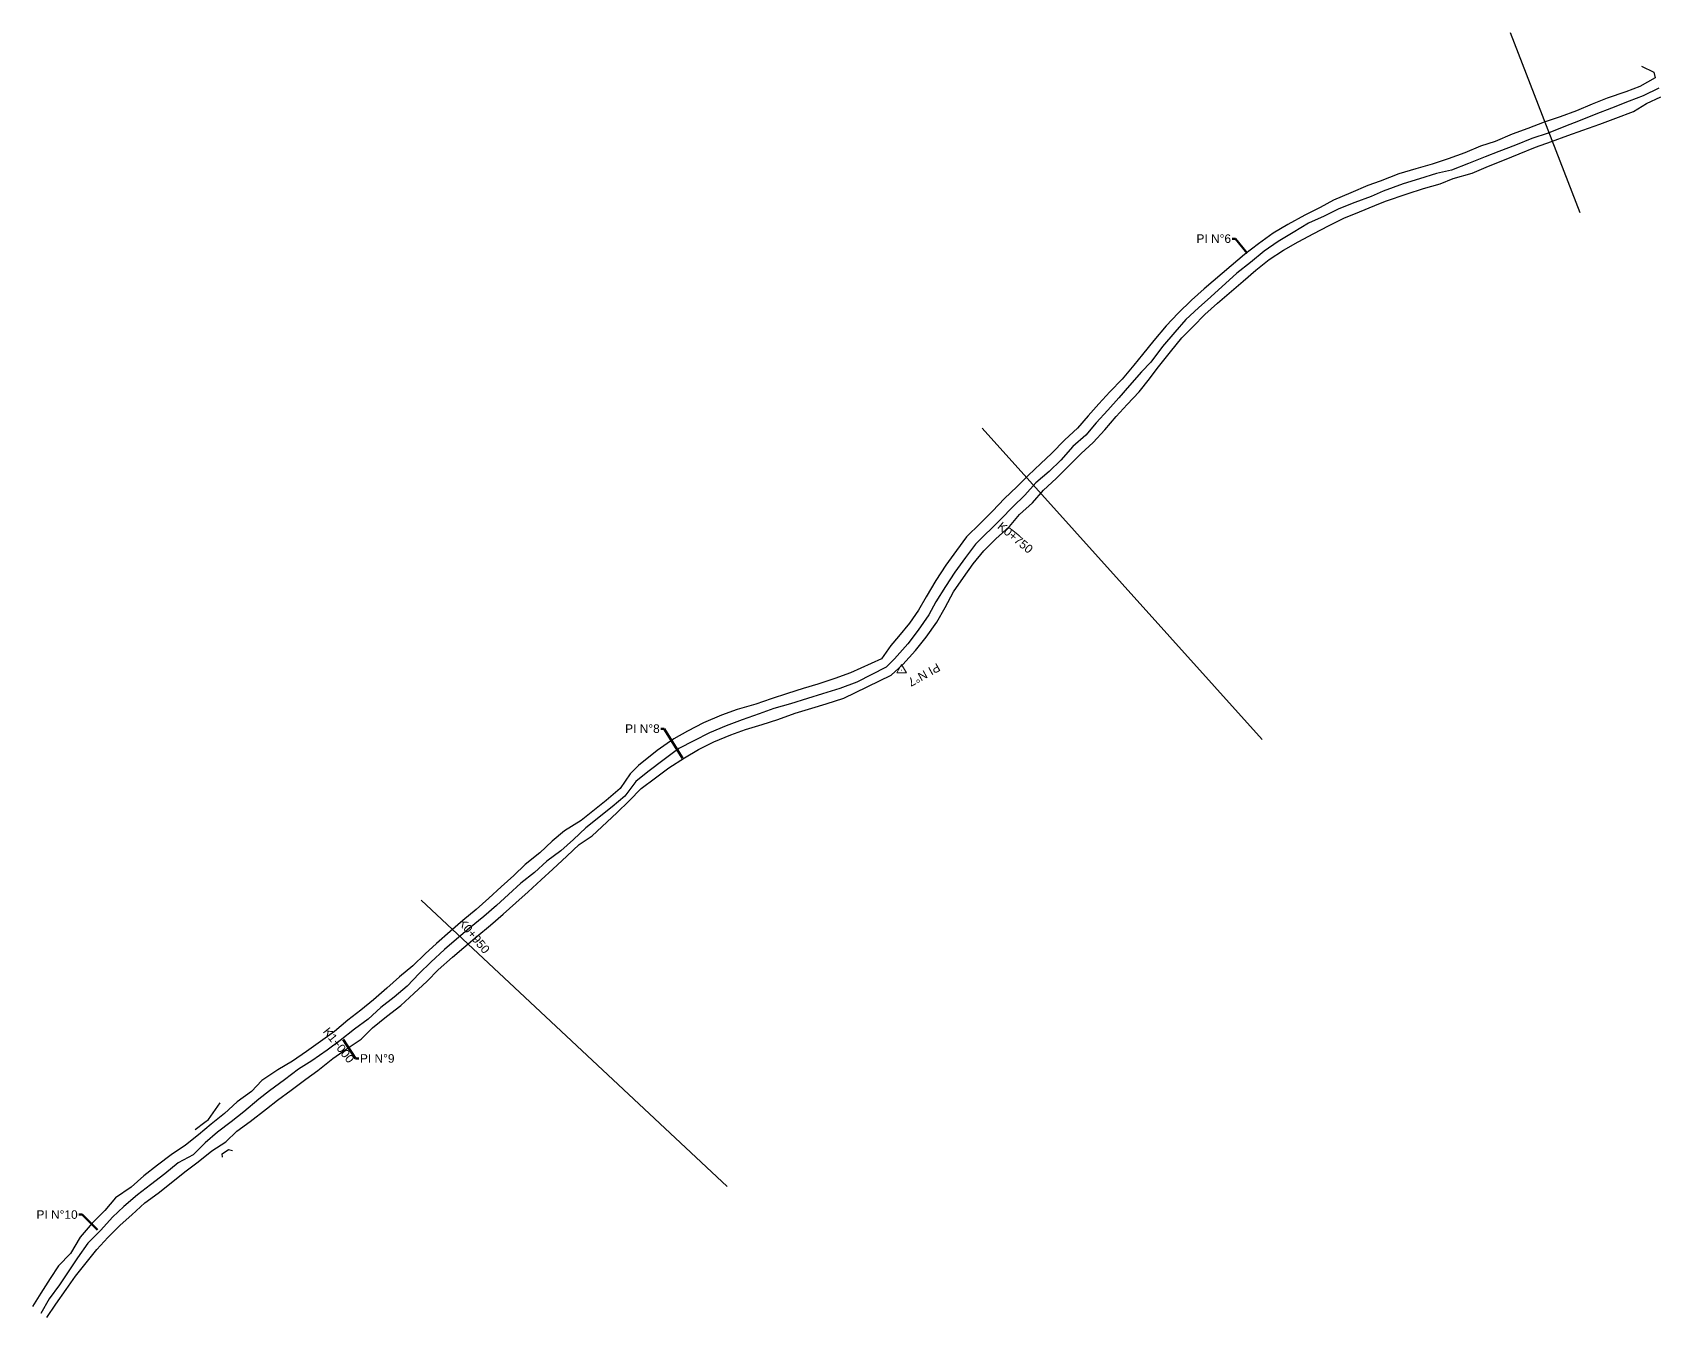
# Model space of a CAD drawing. Header units: metres. Extents: x 1145508 to 1148698, y 1359619 to 1360787.
# Drawn here: x 1147147.1 to 1147623.2, y 1360137.6 to 1360514.6 of the extents above; entities that cross this region are included whole.
import ezdxf

# ---------------------------------------------------------------- set-up
doc = ezdxf.new("R2010")
doc.units = ezdxf.units.M
for name, color, linetype in [('0_Bvia', 1, 'Continuous'), ('EJE_VIA', 20, 'Continuous'), ('Otros', 6, 'Continuous')]:
    doc.layers.add(name, color=color, linetype=linetype)
doc.layers.add('ABSCISADO EJE VIA PROY.', color=7, linetype='Continuous', lineweight=0)
doc.layers.add('ETQ. PI', color=7, linetype='Continuous', lineweight=0)
doc.styles.get("Standard").update_dxf_attribs({"font": 'simplex.shx'})
doc.dimstyles.get("Standard").update_dxf_attribs({"dimtxt": 0.18, "dimasz": 0.18, "dimexe": 0.18, "dimexo": 0.0625, "dimgap": 0.09, "dimtad": 0, "dimtih": 1, "dimtoh": 1, "dimdec": 4, "dimzin": 0, "dimdsep": 46, "dimtxsty": 'Standard', "dimcen": 0.09, "dimadec": 0, "dimazin": 0, "dimtfac": 1, "dimtdec": 4, "dimtofl": 0, "dimtmove": 0, "dimatfit": 3, "dimfxl": 1, "dimtolj": 1, "dimtzin": 0, "dimarcsym": 0})

# ---------------------------------------------------------------- blocks, each defined once
blk = doc.blocks.new('AeccTickLine')
blk.add_line((0, -0.5), (0, 0.5))
blk = doc.blocks.new('AeccTickTriangle')
at = {"color": 0, "linetype": 'ByBlock', "lineweight": -2}
blk.add_lwpolyline([(0, 0.67), (-0.58, -0.33), (0.58, -0.33)], close=True, dxfattribs=at)
at = {"color": 0, "linetype": 'ByBlock', "lineweight": -2, "const_width": 0.0625}
blk.add_lwpolyline([(-0.03, 0, 1), (0.03, 0, 1)], format="xyb", close=True, dxfattribs=at)

msp = doc.modelspace()

# ---------------------------------------------------------------- linework, layer by layer
at = {"flags": 128}
for points in [[(1147580.31, 1360514.57), (1147600.73, 1360461.8)], [(1147425.5, 1360398.45), (1147507.66, 1360307.13)], [(1147261.07, 1360260.02), (1147350.7, 1360176.03)]]:
    msp.add_lwpolyline(points, dxfattribs=at)
at = {"layer": '0_Bvia'}
for points in [[(1147622.83, 1360501.23, 465.74), (1147618.32, 1360498.69, 466), (1147614.25, 1360497.17, 466.29), (1147608.77, 1360495.3, 466.59), (1147604.37, 1360493.56, 466.86), (1147599.8, 1360491.61, 467.14), (1147594.99, 1360489.79, 467.39), (1147590.26, 1360488.23, 467.69), (1147585.51, 1360486.44, 468.06), (1147580.94, 1360484.75, 468.35), (1147575.9, 1360482.62, 468.73), (1147571.65, 1360481.2, 468.95), (1147567.08, 1360479.27, 469.29), (1147562.17, 1360477.49, 469.63), (1147557.45, 1360475.94, 469.94), (1147552.66, 1360474.55, 470.25), (1147547.69, 1360473.05, 470.51), (1147542.22, 1360470.96, 470.93), (1147538.57, 1360469.64, 471.17), (1147533.63, 1360467.53, 471.52), (1147528.53, 1360465.39, 471.87), (1147524.64, 1360463.25, 472.2), (1147520.1, 1360460.97, 472.51), (1147515.16, 1360458.21, 472.76), (1147510.81, 1360455.7, 473.01), (1147506.54, 1360452.58, 473.36), (1147502.46, 1360449.48, 473.65), (1147498.53, 1360446.08, 473.94), (1147490.6, 1360439.34, 474.63), (1147486.89, 1360436.05, 474.94), (1147483, 1360432.26, 475.24), (1147479.51, 1360428.48, 475.53), (1147475.86, 1360424.22, 475.91), (1147472.53, 1360420.06, 476.18), (1147469.98, 1360417.01, 476.39), (1147466.6, 1360412.9, 476.73), (1147463, 1360409.15, 477.16), (1147459.74, 1360405.66, 477.56), (1147456.58, 1360402.07, 477.79), (1147453.45, 1360398.49, 478.11), (1147449.76, 1360395.08, 478.39), (1147445.8, 1360391.07, 478.73), (1147442.69, 1360388.16, 478.93), (1147439.03, 1360384.64, 479.3), (1147435.69, 1360381.28, 479.62), (1147432.04, 1360377.84, 479.88), (1147428.57, 1360374.18, 480.16), (1147424.92, 1360370.52, 480.46), (1147420.96, 1360366.62, 480.81), (1147418.01, 1360362.58, 481.12), (1147414.82, 1360358.33, 481.38), (1147411.92, 1360353.79, 481.67), (1147409.09, 1360349.02, 481.95), (1147406.82, 1360345.05, 482.14), (1147404.24, 1360341.3, 482.34), (1147401.02, 1360337.39, 482.62), (1147398.77, 1360334.74, 482.87), (1147396, 1360330.84, 483.03), (1147386.87, 1360326.76, 483.33), (1147382.33, 1360325.07, 483.49), (1147377.33, 1360323.42, 483.7), (1147373, 1360322.12, 483.76), (1147368.41, 1360320.66, 483.86), (1147363.63, 1360319.06, 483.64), (1147359.16, 1360317.53, 483.8), (1147353.72, 1360315.96, 484.29), (1147349.04, 1360314.27, 484.38), (1147343.84, 1360312.04, 484.61), (1147339.15, 1360309.62, 484.85), (1147335.07, 1360307.31, 485.02), (1147330.2, 1360303.95, 485.13), (1147324.77, 1360299.55, 485.17), (1147322.27, 1360297.04, 485.26), (1147319.33, 1360292.75, 485.48), (1147315.25, 1360289.25, 485.53), (1147307.89, 1360283.42, 485.79), (1147303.08, 1360280.38, 485.9), (1147299.44, 1360277.33, 486.04), (1147295.81, 1360273.89, 486.27), (1147291.56, 1360270.47, 486.47), (1147288.24, 1360267.3, 486.69), (1147284.51, 1360263.97, 486.9), (1147280.87, 1360260.63, 487.11), (1147277.19, 1360257.31, 487.35), (1147273.28, 1360254.1, 487.59), (1147269.53, 1360250.86, 487.79), (1147265.52, 1360247.33, 487.95), (1147262.15, 1360244.29, 488.1), (1147258.57, 1360240.81, 488.31), (1147254.69, 1360237.55, 488.45), (1147250.98, 1360234.19, 488.66), (1147247.08, 1360230.75, 488.86), (1147243.33, 1360227.75, 488.99), (1147239.5, 1360224.81, 489), (1147235.63, 1360221.53, 489.01), (1147231.49, 1360218.53, 488.95), (1147227.43, 1360215.66, 488.83), (1147223.27, 1360212.8, 488.75), (1147219.01, 1360210.28, 488.62), (1147214.35, 1360207.08, 488.52), (1147211.23, 1360203.87, 488.49), (1147207.03, 1360200.82, 488.5), (1147203.39, 1360197.42, 488.37), (1147199.42, 1360194.35, 488.41), (1147195.77, 1360191.16, 488.47), (1147191.88, 1360188.13, 488.62), (1147187.75, 1360185.36, 488.75), (1147183.7, 1360182.27, 488.89), (1147179.66, 1360179.16, 489.07), (1147175.99, 1360175.82, 489.25), (1147171.42, 1360172.66, 489.38), (1147168.31, 1360168.99, 489.53), (1147164.59, 1360165.31, 489.62), (1147161.04, 1360161.13, 489.69), (1147158.17, 1360156.42, 489.6), (1147154.64, 1360152.79, 489.51), (1147152.24, 1360149.04, 489.5), (1147149.46, 1360144.69, 489.42), (1147147.05, 1360140.83, 489.37)], [(1147618.8, 1360504.68, 465.06), (1147622.45, 1360502.91, 465.05), (1147622.83, 1360501.23, 465.74)], [(1147151.27, 1360137.59, 489.28), (1147153.86, 1360141.5, 489.39), (1147156.94, 1360145.81, 489.31), (1147159.68, 1360149.7, 489.31), (1147162.43, 1360153.18, 489.36), (1147165.93, 1360157.53, 489.38), (1147169.16, 1360161.08, 489.36), (1147172.77, 1360164.69, 489.28), (1147176.22, 1360167.76, 489.14), (1147179.98, 1360171.19, 489.04), (1147183.92, 1360174.05, 488.88), (1147187.73, 1360177.12, 488.73), (1147191.69, 1360180.36, 488.67), (1147195.68, 1360183.29, 488.6), (1147199.62, 1360186.52, 488.56), (1147203.71, 1360189.11, 488.56), (1147206.96, 1360192.26, 488.59), (1147210.9, 1360195.13, 488.6), (1147215.71, 1360198.77, 488.6), (1147218.88, 1360201.32, 488.61), (1147222.94, 1360204.29, 488.63), (1147227.25, 1360207.54, 488.74), (1147230.75, 1360210.06, 488.76), (1147235.17, 1360213.59, 488.85), (1147239.06, 1360216.36, 488.98), (1147243.39, 1360219.27, 489.05), (1147246.8, 1360222.55, 489.04), (1147250.83, 1360225.86, 488.96), (1147255.02, 1360229.16, 488.75), (1147258.91, 1360232.63, 488.55), (1147262.81, 1360236.25, 488.35), (1147266.04, 1360239.57, 488.17), (1147270.19, 1360243.27, 487.97), (1147273.53, 1360246.16, 487.81), (1147277.38, 1360249.41, 487.63), (1147281.34, 1360252.73, 487.4), (1147285.03, 1360255.89, 487.16), (1147288.76, 1360259.25, 486.96), (1147292.4, 1360262.46, 486.73), (1147296.23, 1360266.03, 486.48), (1147299.65, 1360269.11, 486.31), (1147303.69, 1360272.95, 486.09), (1147307.32, 1360276.35, 485.93), (1147311.14, 1360278.9, 485.78), (1147318.35, 1360285.64, 485.6), (1147321.99, 1360289.13, 485.48), (1147325.56, 1360292.79, 485.31), (1147329.69, 1360295.91, 485.13), (1147333.66, 1360298.83, 485), (1147338.26, 1360301.77, 484.87), (1147342.36, 1360304.25, 484.72), (1147346.86, 1360306.49, 484.55), (1147351.85, 1360308.53, 484.38), (1147356.16, 1360310.05, 484.28), (1147361.02, 1360311.58, 484.18), (1147365.61, 1360313.05, 484.11), (1147370.67, 1360314.86, 484.01), (1147375.53, 1360316.36, 483.94), (1147379.79, 1360317.6, 483.85), (1147384.98, 1360319.24, 483.75), (1147398.85, 1360326.07, 483.33), (1147402.3, 1360329.11, 483.13), (1147405.98, 1360333.26, 482.88), (1147409.05, 1360337.2, 482.65), (1147412.23, 1360341.61, 482.38), (1147414.71, 1360345.83, 482.07), (1147417.15, 1360350.44, 481.76), (1147420.02, 1360354.67, 481.43), (1147422.84, 1360358.73, 481.08), (1147425.96, 1360362.55, 480.76), (1147429.56, 1360366, 480.49), (1147433.49, 1360369.67, 480.19), (1147436.48, 1360373.17, 479.94), (1147440.25, 1360376.58, 479.63), (1147443.52, 1360380.32, 479.33), (1147447.19, 1360383.74, 478.97), (1147450.53, 1360387.08, 478.71), (1147454.52, 1360391.05, 478.42), (1147458.08, 1360394.29, 478.14), (1147461.51, 1360398.02, 477.83), (1147464.79, 1360401.95, 477.45), (1147468.02, 1360405.38, 477.08), (1147471.59, 1360409.14, 476.73), (1147474.61, 1360412.92, 476.42), (1147476.85, 1360416.03, 476.13), (1147480.74, 1360420.88, 475.71), (1147484.09, 1360424.97, 475.46), (1147487.43, 1360428.29, 475.23), (1147490.78, 1360431.82, 474.92), (1147494.51, 1360435.17, 474.63), (1147502, 1360441.63, 473.96), (1147505.73, 1360444.88, 473.57), (1147509.68, 1360447.93, 473.31), (1147513.85, 1360450.7, 472.99), (1147518.15, 1360453.18, 472.7), (1147522.81, 1360455.6, 472.36), (1147527.02, 1360457.86, 472.05), (1147531.53, 1360460.09, 471.73), (1147536.2, 1360461.96, 471.36), (1147540.7, 1360463.84, 471.07), (1147543.81, 1360465.04, 470.9), (1147550.13, 1360467.25, 470.51), (1147554.9, 1360468.78, 470.2), (1147559.78, 1360470.17, 469.86), (1147563.59, 1360471.68, 469.65), (1147569.2, 1360473.29, 469.21), (1147573.97, 1360475.33, 469.01), (1147578.67, 1360477.23, 468.7), (1147582.95, 1360478.92, 468.36), (1147587.74, 1360480.9, 467.99), (1147592.49, 1360482.56, 467.59), (1147597.24, 1360484.32, 467.29), (1147601.67, 1360485.93, 466.98), (1147606.67, 1360487.63, 466.77), (1147611.28, 1360489.42, 466.5), (1147616.5, 1360491.34, 466.16), (1147620.3, 1360493.72, 466.05), (1147624.49, 1360495.68, 465.86)]]:
    msp.add_polyline3d(points, dxfattribs=at)
at = {"layer": 'EJE_VIA'}
msp.add_polyline3d([(1147623.89, 1360498.24, 465.87), (1147619.34, 1360495.99, 466.11), (1147615.24, 1360494.45, 466.3), (1147610.08, 1360492.4, 466.58), (1147605.46, 1360490.55, 466.86), (1147600.88, 1360488.73, 467.11), (1147596.06, 1360486.89, 467.39), (1147591.49, 1360484.99, 467.71), (1147586.71, 1360483.5, 468.05), (1147581.86, 1360481.49, 468.4), (1147577.03, 1360479.68, 468.75), (1147572.99, 1360478.09, 469.02), (1147568.11, 1360476.17, 469.37), (1147563.1, 1360474.13, 469.74), (1147558.75, 1360473.23, 470.02), (1147553.77, 1360471.6, 470.3), (1147548.96, 1360470.15, 470.6), (1147543.07, 1360468, 470.95), (1147539.61, 1360466.47, 471.17), (1147534.83, 1360464.72, 471.49), (1147530.14, 1360462.86, 471.82), (1147525.79, 1360460.7, 472.14), (1147521.25, 1360458.64, 472.48), (1147516.68, 1360455.89, 472.79), (1147512.31, 1360453.22, 473.07), (1147508.24, 1360450.38, 473.35), (1147504.15, 1360447.08, 473.67), (1147500.23, 1360443.92, 473.97), (1147492.52, 1360437.04, 474.66), (1147488.91, 1360433.81, 474.94), (1147485.24, 1360430.39, 475.23), (1147481.99, 1360426.69, 475.53), (1147478.4, 1360422.44, 475.84), (1147475, 1360417.88, 476.17), (1147472.26, 1360414.98, 476.43), (1147468.74, 1360411.02, 476.8), (1147465.6, 1360407.36, 477.14), (1147462.39, 1360403.77, 477.48), (1147458.95, 1360400.05, 477.84), (1147455.93, 1360396.48, 478.16), (1147452.1, 1360393.08, 478.48), (1147448.59, 1360389.11, 478.8), (1147445.14, 1360385.8, 479.07), (1147441.28, 1360382.44, 479.39), (1147438.04, 1360378.84, 479.69), (1147434.55, 1360375.39, 479.98), (1147431, 1360371.82, 480.27), (1147423.57, 1360364.43, 480.84), (1147420.62, 1360360.57, 481.12), (1147417.5, 1360356.24, 481.45), (1147414.78, 1360352.05, 481.75), (1147411.94, 1360347.52, 482.06), (1147409.84, 1360343.76, 482.28), (1147406.77, 1360339.22, 482.57), (1147403.76, 1360335.19, 482.82), (1147399.84, 1360330.86, 483.06), (1147397.33, 1360328.41, 483.24), (1147388.81, 1360324.02, 483.55), (1147383.75, 1360322.13, 483.7), (1147378.74, 1360320.55, 483.78), (1147374.26, 1360319.16, 483.9), (1147369.31, 1360317.65, 484.01), (1147364.39, 1360316.25, 484.13), (1147360.14, 1360314.68, 484.27), (1147355.11, 1360312.97, 484.39), (1147350.5, 1360311.15, 484.51), (1147345.61, 1360309.07, 484.65), (1147341, 1360306.72, 484.79), (1147336.61, 1360304.5, 484.95), (1147332.28, 1360301.3, 485.06), (1147327.52, 1360297.71, 485.21), (1147324.01, 1360294.82, 485.33), (1147320.77, 1360290.58, 485.47), (1147316.99, 1360287.4, 485.58), (1147309.35, 1360281.26, 485.85), (1147305.65, 1360277.86, 486.03), (1147302.02, 1360274.51, 486.21), (1147297.85, 1360271.48, 486.39), (1147294.21, 1360268.13, 486.61), (1147290.23, 1360265.02, 486.81), (1147286.67, 1360261.69, 487.01), (1147283.14, 1360258.44, 487.21), (1147279.36, 1360255.24, 487.41), (1147275.23, 1360251.81, 487.63), (1147271.41, 1360248.57, 487.81), (1147267.85, 1360245.53, 487.97), (1147263.9, 1360241.84, 488.18), (1147260.46, 1360238.54, 488.38), (1147256.92, 1360234.81, 488.58), (1147253.06, 1360231.57, 488.79), (1147249.15, 1360228.55, 488.95), (1147245.46, 1360225.08, 489.03), (1147241.44, 1360222.16, 489.05), (1147237.32, 1360218.84, 489.02), (1147233.5, 1360216.01, 488.95), (1147228.99, 1360212.94, 488.87), (1147225.05, 1360210.4, 488.79), (1147220.94, 1360207.31, 488.71), (1147216.6, 1360204.14, 488.62), (1147213.4, 1360201.68, 488.62), (1147209.06, 1360197.96, 488.58), (1147205.27, 1360195.04, 488.58), (1147201.33, 1360191.99, 488.59), (1147197.66, 1360188.86, 488.61), (1147194.14, 1360185.3, 488.65), (1147189.73, 1360182.94, 488.76), (1147185.83, 1360179.75, 488.86), (1147181.64, 1360176.54, 489.01), (1147177.81, 1360173.63, 489.18), (1147173.86, 1360170.14, 489.35), (1147170.48, 1360167, 489.48), (1147167.08, 1360163.19, 489.57), (1147163.3, 1360159.4, 489.63), (1147160.25, 1360155.08, 489.52), (1147157.74, 1360151.25, 489.45), (1147154.93, 1360147.22, 489.43), (1147151.95, 1360143.08, 489.32), (1147149.48, 1360138.77, 489.24)], dxfattribs=at)
at = {"layer": 'Otros'}
for points in [[(1147194.75, 1360192.74, 488.53), (1147197.63, 1360194.89, 488.52), (1147198.7, 1360195.73, 488.51), (1147202.11, 1360200.62, 488.24)], [(1147202.82, 1360184.68, 486.71), (1147202.65, 1360185.62, 487.52), (1147204.57, 1360186.86, 487.46), (1147205.74, 1360186.56, 486.37)]]:
    msp.add_polyline3d(points, dxfattribs=at)

# ---------------------------------------------------------------- block references
at = {"layer": 'ABSCISADO EJE VIA PROY.', "color": 7, "linetype": 'Continuous', "lineweight": 0, "xscale": 3, "yscale": 3, "zscale": 3, "rotation": 230.3769418460623}
msp.add_blockref('AeccTickLine', (1147435.3, 1360367.83), dxfattribs=at)
at = {"layer": 'ETQ. PI', "color": 7, "linetype": 'Continuous', "lineweight": 0, "xscale": 2.5, "yscale": 2.5, "zscale": 2.5}
msp.add_blockref('AeccTickTriangle', (1147401.9, 1360327.49), dxfattribs=at)

# ---------------------------------------------------------------- texts
at = {"layer": 'ABSCISADO EJE VIA PROY.', "color": 7, "linetype": 'Continuous', "lineweight": 0, "char_height": 2.5, "attachment_point": 4}
for s, insert, rotation in [('{\\fArial|b0|i0|c0|p34;K0+750}', (1147430.55, 1360370.23, 957), 320.3769), ('{\\fArial|b0|i0|c0|p34;K0+950}', (1147272.64, 1360254.21, 485.32), 309.7107), ('{\\fArial|b0|i0|c0|p34;K1+000}', (1147233.04, 1360222.21), 308.7168)]:
    msp.add_mtext(s, dxfattribs=dict(at, insert=insert, rotation=rotation))
at = {"layer": 'ETQ. PI', "color": 7, "linetype": 'Continuous', "lineweight": 0, "char_height": 2.5}
for s, insert, attachment_point in [('{\\fArial|b0|i0|c0|p34;PI N°6}', (1147498.49, 1360454.07), 6), ('{\\fArial|b0|i0|c0|p34;PI N°8}', (1147330.97, 1360310.33), 6), ('{\\fArial|b0|i0|c0|p34;PI N°9}', (1147243.08, 1360213.57), 4), ('{\\fArial|b0|i0|c0|p34;PI N°10}', (1147160.31, 1360167.78), 6)]:
    msp.add_mtext(s, dxfattribs=dict(at, insert=insert, attachment_point=attachment_point))
at = {"layer": 'ETQ. PI', "color": 7, "linetype": 'Continuous', "lineweight": 0, "insert": (1147408.48, 1360326.13), "char_height": 2.5, "attachment_point": 5, "rotation": 208.9959}
msp.add_mtext('{\\fArial|b0|i0|c0|p34;PI N°7}', dxfattribs=at)

# ---------------------------------------------------------------- leaders
at = {"layer": 'ETQ. PI', "color": 7, "linetype": 'Continuous', "lineweight": 0}
for points in [[(1147503.23, 1360449.87), (1147499.79, 1360454.07), (1147498.79, 1360454.07)], [(1147337.63, 1360301.72), (1147332.27, 1360310.33), (1147331.27, 1360310.33)], [(1147238.18, 1360219.12), (1147241.78, 1360213.57), (1147242.78, 1360213.57)], [(1147166.15, 1360163.3), (1147161.61, 1360167.78), (1147160.61, 1360167.78)]]:
    msp.add_leader(points, dimstyle='Standard', override={"dimscale": 1, "dimasz": 1, "dimclrd": 256, "dimlwd": 65535}, dxfattribs=at)

doc.saveas('drawing.dxf')
